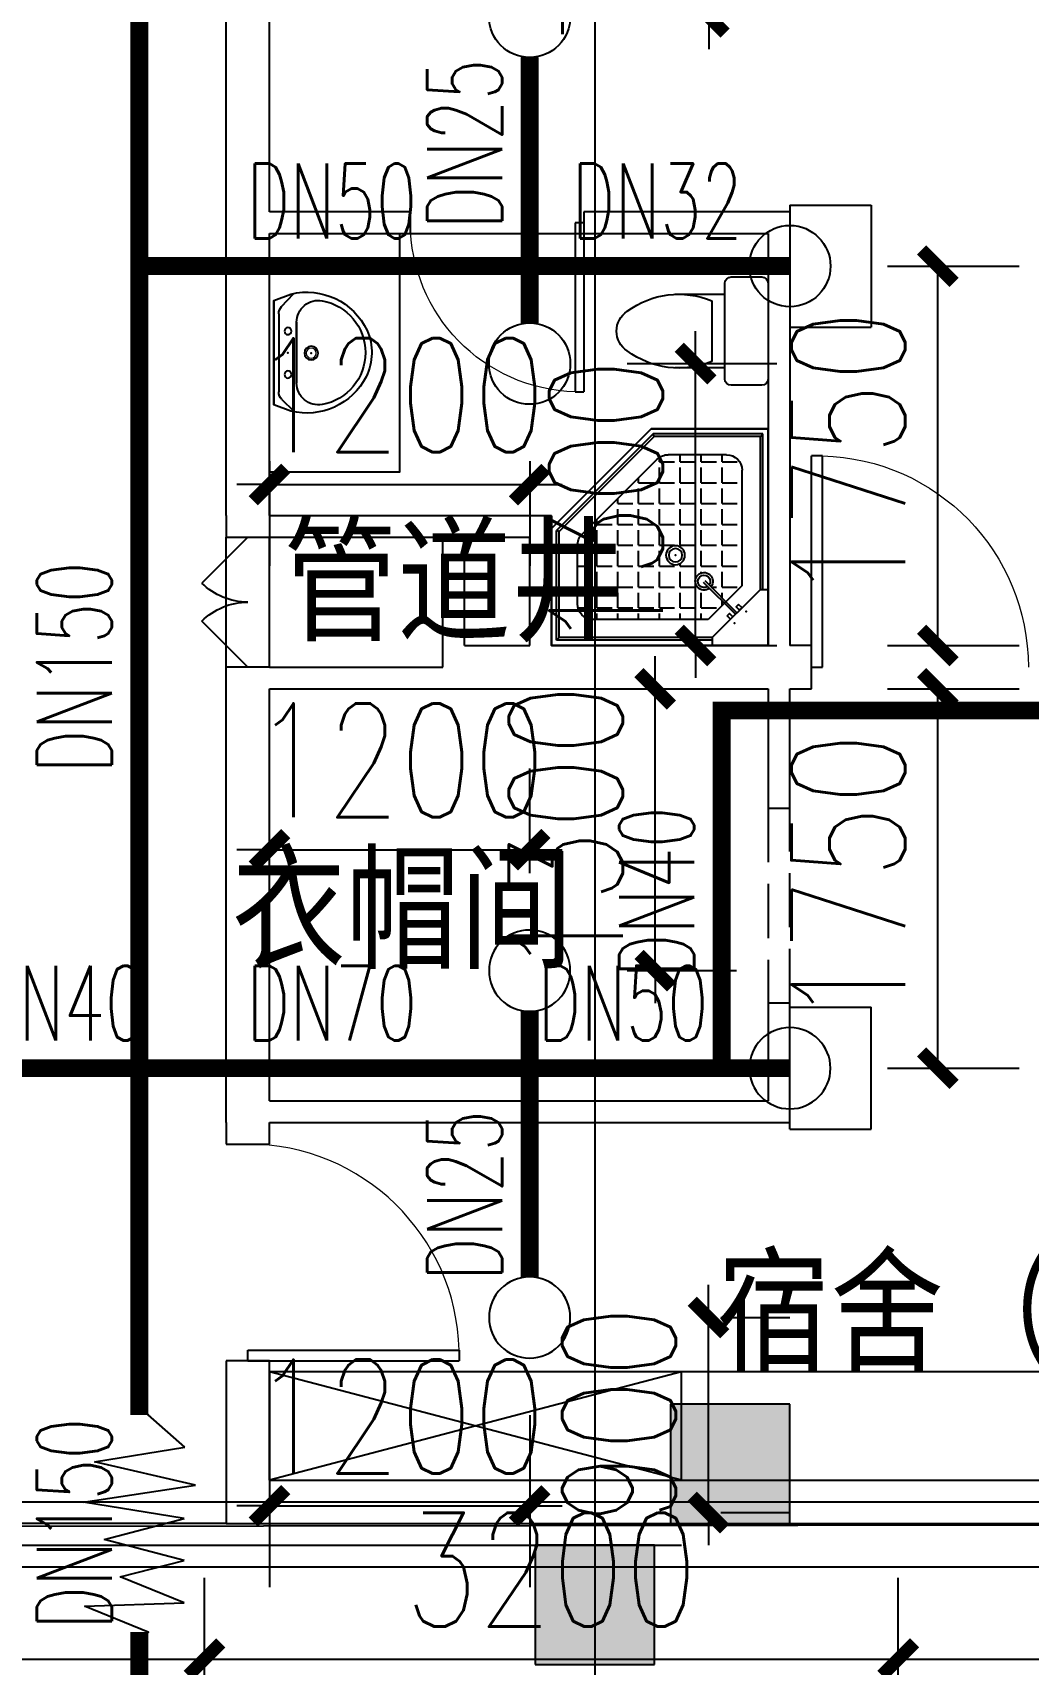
# Model space of a CAD drawing. Extents: x 0 to 2838408, y -923048 to 203859.
# Drawn here: x 2777370 to 2781963, y -257942 to -250415 of the extents above; entities that cross this region are included whole.
import ezdxf

# ---------------------------------------------------------------- set-up
doc = ezdxf.new("R2010")
doc.units = 0
doc.header["$LTSCALE"] = 1000
doc.linetypes.add('DASH', pattern=[0.35, 0.25, -0.1])
for name, color, linetype in [('A-Fixt', 81, 'Continuous'), ('CLAYER', 7, 'Continuous'), ('COLUMN', 9, 'Continuous'), ('DIM_喷淋', 3, 'Continuous'), ('DOOR_FIRE', 4, 'Continuous'), ('DOTE', 8, 'Continuous'), ('EQUIP_喷头', 7, 'Continuous'), ('fur', 253, 'Continuous'), ('PIPE-喷淋', 6, 'Continuous'), ('PUB_HATCH', 8, 'Continuous'), ('PUB_TEXT', 7, 'Continuous'), ('TEXT_喷淋', 7, 'Continuous'), ('TWT_DIM', 3, 'Continuous'), ('VALVE_喷淋', 7, 'Continuous'), ('WALL', 9, 'Continuous'), ('WINDOW', 4, 'Continuous'), ('XREF', 8, 'Continuous'), ('洁具', 213, 'Continuous')]:
    doc.layers.add(name, color=color, linetype=linetype)
doc.styles.add('_TCH_DIM_T3', font='SIMPLEX', dxfattribs={"width": 0.75, "bigfont": 'HZTXT'})
doc.styles.add('_TWT_PIPEDN', font='SIMPLEX', dxfattribs={"width": 0.8, "height": 2.3, "bigfont": 'HZTXT'})
doc.styles.get("Standard").update_dxf_attribs({"font": 'geniso.shx', "bigfont": 'hztxt.shx'})
doc.dimstyles.new('_TWT_ARCH&&150', dxfattribs={"dimtxt": 525, "dimasz": 150, "dimexe": 375, "dimexo": 450, "dimgap": 150, "dimtad": 1, "dimdec": 0, "dimzin": 0, "dimdsep": 46, "dimtxsty": '_TCH_DIM_T3', "dimblk": 'ARCHTICK', "dimcen": 0.09, "dimclrt": 7, "dimazin": 2, "dimtfac": 1, "dimtdec": 0, "dimtix": 1, "dimtmove": 2, "dimatfit": 3, "dimfxl": 1, "dimtolj": 1, "dimtzin": 0, "dimarcsym": 0})

# ---------------------------------------------------------------- blocks, each defined once
blk = doc.blocks.new('1F平面-CAD导入_dwg_Drawing4_t3_dwg_$plan$00001613-474159-1F-927810-1F')
at = {"layer": '洁具'}
for p, q in [((-30, 250), (-170, 250)), ((-200, 169.7), (-430.4, 169.7)), ((-260.4, -139.7), (-260.4, 139.7)), ((-200, -169.7), (-200, -220)), ((-170, -250), (-30, -250))]:
    blk.add_line(p, q, dxfattribs=at)
for points in [[(-200, 220), (-200, 169.7), (-200, -169.7), (-430.4, -169.7)], [(0, -220), (0, 220)]]:
    blk.add_lwpolyline(points, dxfattribs=at)
for centre, radius, start, end in [((-170, 220), 30, 90, 180), ((-30, 220), 30, 0, 90), ((-412.8, -227.4), 397.5, 67.45048, 126.63814), ((-589.6, 0), 109.8, 123.45086, 236.54914), ((-412.8, 227.4), 397.5, 233.36186, 292.54952), ((-170, -220), 30, 180, 270), ((-30, -220), 30, 270, 0)]:
    blk.add_arc(centre, radius, start, end, dxfattribs=at)
blk = doc.blocks.new('$lvtry$00000169')
at = {"color": 0}
for p, q in [((258.9, -36), (258.9, 0)), ((258.9, -36), (36, -258.9)), ((258.9, -24), (976, -24)), ((258.9, -36), (964, -36)), ((964, -36), (976, -24)), ((964, -36), (964, -525.1)), ((976, -24), (976, -530.1)), ((276.1, -120), (120, -276.1)), ((151, -143.9), (297.8, -291)), ((269.6, -212.7), (269.6, -142.7)), ((276.1, -120), (808, -120)), ((365.9, -212.7), (365.9, -142.7)), ((462.1, -212.7), (462.1, -142.7)), ((558.4, -212.7), (558.4, -142.7)), ((654.6, -212.7), (654.6, -142.7)), ((750.9, -212.7), (750.9, -142.7)), ((847.1, -212.7), (847.1, -142.7)), ((143.9, -151), (290.7, -298.1)), ((183.4, -212.7), (205.5, -212.7)), ((219.6, -212.7), (243.4, -212.7)), ((269.6, -212.7), (339.6, -212.7)), ((365.9, -212.7), (435.9, -212.7)), ((462.1, -212.7), (532.1, -212.7)), ((558.4, -212.7), (628.4, -212.7)), ((654.6, -212.7), (724.6, -212.7)), ((750.9, -212.7), (820.9, -212.7)), ((847.1, -212.7), (880, -212.7)), ((880, -192), (880, -460.5)), ((36, -258.9), (0, -258.9)), ((24, -258.9), (24, -976)), ((36, -258.9), (36, -964)), ((120, -276.1), (120, -808)), ((173.4, -308.9), (173.4, -238.9)), ((269.6, -262.8), (269.6, -238.9)), ((365.9, -308.9), (365.9, -238.9)), ((462.1, -308.9), (462.1, -238.9)), ((558.4, -308.9), (558.4, -238.9)), ((654.6, -308.9), (654.6, -238.9)), ((750.9, -308.9), (750.9, -238.9)), ((847.1, -308.9), (847.1, -238.9)), ((120, -308.9), (147.1, -308.9)), ((173.4, -308.9), (243.4, -308.9)), ((173.4, -405.2), (173.4, -335.2)), ((269.6, -405.2), (269.6, -335.2)), ((334.3, -308.9), (339.6, -308.9)), ((365.9, -308.9), (435.9, -308.9)), ((365.9, -405.2), (365.9, -335.2)), ((462.1, -308.9), (532.1, -308.9)), ((462.1, -405.2), (462.1, -335.2)), ((558.4, -308.9), (628.4, -308.9)), ((558.4, -405.2), (558.4, -335.2)), ((654.6, -308.9), (724.6, -308.9)), ((654.6, -405.2), (654.6, -335.2)), ((750.9, -308.9), (820.9, -308.9)), ((750.9, -405.2), (750.9, -335.2)), ((847.1, -308.9), (880, -308.9)), ((847.1, -405.2), (847.1, -335.2)), ((120, -405.2), (147.1, -405.2)), ((173.4, -405.2), (243.4, -405.2)), ((173.4, -501.4), (173.4, -431.4)), ((269.6, -405.2), (339.6, -405.2)), ((269.6, -501.4), (269.6, -431.4)), ((365.9, -405.2), (378.6, -405.2)), ((365.9, -501.4), (365.9, -431.4)), ((462.1, -405.2), (532.1, -405.2)), ((462.1, -501.4), (462.1, -431.4)), ((558.4, -405.2), (628.4, -405.2)), ((558.4, -501.4), (558.4, -431.4)), ((654.6, -405.2), (724.6, -405.2)), ((654.6, -501.4), (654.6, -431.4)), ((750.9, -405.2), (820.9, -405.2)), ((750.9, -501.4), (750.9, -431.4)), ((847.1, -405.2), (880, -405.2)), ((847.1, -501.4), (847.1, -431.4)), ((120, -501.4), (147.1, -501.4)), ((173.4, -501.4), (243.4, -501.4)), ((269.6, -501.4), (339.6, -501.4)), ((365.9, -501.4), (435.9, -501.4)), ((462.1, -501.4), (532.1, -501.4)), ((858.9, -511.4), (511.4, -858.9)), ((964, -525.1), (525.1, -964)), ((558.4, -501.4), (628.4, -501.4)), ((654.6, -501.4), (724.6, -501.4)), ((750.9, -501.4), (820.9, -501.4)), ((847.1, -501.4), (867.2, -501.4)), ((964, -525.1), (976, -530.1)), ((120, -597.7), (147.1, -597.7)), ((173.4, -597.7), (173.4, -527.7)), ((173.4, -597.7), (243.4, -597.7)), ((269.6, -597.7), (269.6, -527.7)), ((269.6, -597.7), (339.6, -597.7)), ((365.9, -597.7), (365.9, -527.7)), ((365.9, -597.7), (435.9, -597.7)), ((462.1, -597.7), (462.1, -527.7)), ((462.1, -597.7), (532.1, -597.7)), ((976, -530.1), (530.1, -976)), ((558.4, -597.7), (558.4, -527.7)), ((558.4, -597.7), (628.4, -597.7)), ((654.6, -597.7), (654.6, -527.7)), ((654.6, -597.7), (724.6, -597.7)), ((750.9, -597.7), (750.9, -527.7)), ((750.9, -597.7), (772.6, -597.7)), ((173.4, -693.9), (173.4, -623.9)), ((269.6, -693.9), (269.6, -623.9)), ((365.9, -693.9), (365.9, -623.9)), ((462.1, -693.9), (462.1, -623.9)), ((558.4, -693.9), (558.4, -623.9)), ((654.6, -693.9), (654.6, -623.9)), ((120, -693.9), (147.1, -693.9)), ((173.4, -693.9), (243.4, -693.9)), ((173.4, -790.2), (173.4, -720.2)), ((269.6, -693.9), (339.6, -693.9)), ((269.6, -790.2), (269.6, -720.2)), ((365.9, -693.9), (435.9, -693.9)), ((365.9, -790.2), (365.9, -720.2)), ((462.1, -693.9), (532.1, -693.9)), ((462.1, -790.2), (462.1, -720.2)), ((558.4, -693.9), (628.4, -693.9)), ((558.4, -790.2), (558.4, -720.2)), ((654.6, -693.9), (676.4, -693.9)), ((120, -790.2), (147.1, -790.2)), ((173.4, -790.2), (243.4, -790.2)), ((173.4, -877.5), (173.4, -816.4)), ((269.6, -790.2), (339.6, -790.2)), ((269.6, -880), (269.6, -816.4)), ((365.9, -790.2), (435.9, -790.2)), ((365.9, -880), (365.9, -816.4)), ((462.1, -790.2), (532.1, -790.2)), ((462.1, -880), (462.1, -816.4)), ((558.4, -790.2), (580.1, -790.2)), ((192, -880), (460.5, -880)), ((36, -964), (24, -976)), ((24, -976), (530.1, -976)), ((36, -964), (525.1, -964)), ((525.1, -964), (530.1, -976))]:
    blk.add_line(p, q, dxfattribs=at)
blk.add_lwpolyline([(0, 0), (0, -1000), (540, -1000), (1000, -540), (1000, 0)], close=True)
for points in [[(0, 0), (0, -1000)], [(0, 0), (1000, 0)], [(1000, 0), (1000, -540)], [(189.7, -136.1), (177.9, -147.9), (162.5, -132.5), (174.3, -120.7)], [(136.1, -189.7), (147.9, -177.9), (132.5, -162.5), (120.7, -174.3)], [(1000, -540), (540, -1000)], [(0, -1000), (540, -1000)]]:
    blk.add_lwpolyline(points, close=True, dxfattribs=at)
for radius in [43.8, 31.1]:
    blk.add_circle((416.2, -427.6), radius, dxfattribs=at)
for centre, radius, start, end in [((808, -192), 72, 0, 90), ((296, -295.7), 40.6, 142.58296, 128.41974), ((296, -295.7), 28.6, 145.82801, 125.65986), ((808, -460.5), 72, 315, 0), ((192, -808), 72, 180, 270), ((460.5, -808), 72, 270, 315)]:
    blk.add_arc(centre, radius, start, end, dxfattribs=at)
for p in [(156.1, -102.2, 0), (103.2, -155.8, 0), (415.8, -428.1, 0)]:
    blk.add_point(p, dxfattribs=at)
blk = doc.blocks.new('$lvtry$00000178')
at = {"color": 0}
for p, q in [((-238.4, 0), (238.4, 0)), ((-214.1, -36.1), (-272.1, -90.6)), ((-179.8, -22.5), (180.1, -22.5)), ((215.7, -37.5), (268.3, -90.8)), ((-141.7, -105.2), (140.2, -105.2)), ((140.2, -105.2), (-141.7, -105.2))]:
    blk.add_line(p, q, dxfattribs=at)
blk.add_lwpolyline([(-103.6, -429.7, 0.224698), (110.4, -425.4, 0.348046), (268.9, -78.5), (239.5, 0), (-241.3, 0), (-270.7, -78.5, 0.356844)], format="xyb", close=True, dxfattribs=at)
for centre, radius in [((-100, -65), 16.3), ((100, -65), 16.3), ((1.4, -172.5), 31.6)]:
    blk.add_circle(centre, radius, dxfattribs=at)
at = {"color": 0, "lineweight": 13}
blk.add_circle((1.4, -172.5), 23, dxfattribs=at)
at = {"color": 0}
for centre, radius, start, end in [((-179.8, -72.5), 50, 90, 133.18096), ((180.1, -72.5), 50, 44.56072, 90), ((-141.7, -205.2), 100, 90, 190.56023), ((140.2, -205.2), 100, 349.43977, 90), ((-0.7, -179), 243.4, 190.56023, 349.43977)]:
    blk.add_arc(centre, radius, start, end, dxfattribs=at)
for p in [(0, -65), (1.4, -172.5)]:
    blk.add_point(p, dxfattribs=at)
blk = doc.blocks.new('A$C70365C93')
at = {"layer": '洁具'}
blk.add_lwpolyline([(-1900, 2300), (-1900, 1700), (-800, 1700), (-800, 2300)], close=True, dxfattribs=at)
blk.add_blockref('$lvtry$00000178', (-1350, 2280), dxfattribs=at)
at = {"layer": '洁具', "rotation": 180}
blk.add_blockref('$lvtry$00000169', (0, 0), dxfattribs=at)
at = {"layer": '洁具', "extrusion": (0, 0, -1), "xscale": -1, "zscale": -1, "rotation": 90}
blk.add_blockref('1F平面-CAD导入_dwg_Drawing4_t3_dwg_$plan$00001613-474159-1F-927810-1F', (1450, 0), dxfattribs=at)
blk = doc.blocks.new('宿舍套件2')
at = {"layer": 'A-Fixt'}
for p, q in [((48003.8, 14201.7), (48503.8, 16101.7)), ((48503.8, 14201.7), (48003.8, 16101.7)), ((48003.8, 14201.7), (48503.8, 14201.7))]:
    blk.add_line(p, q, dxfattribs=at)
blk.add_lwpolyline([(48003.8, 8601.7), (48503.8, 8601.7), (48503.8, 16101.7), (48003.8, 16101.7)], close=True, dxfattribs=at)
blk = doc.blocks.new('$DorLib2D$00000116')
at = {"color": 0}
for p, q in [((-0.5, 0), (-0.146, 0.354)), ((0.5, 0), (0.146, 0.354))]:
    blk.add_line(p, q, dxfattribs=at)
for centre, start, end in [((-0.5, 0), 0, 45), ((0.5, 0), 135, 180)]:
    blk.add_arc(centre, 0.5, start, end, dxfattribs=at)
blk = doc.blocks.new('$DorLib2D$00000001')
for p, q in [((0.45, 0.975), (0.5, 0.975)), ((0.45, 0), (0.45, 0.975)), ((0.5, 0), (0.5, 0.975)), ((0.5, 0), (0.45, 0))]:
    blk.add_line(p, q)
at = {"lineweight": 13}
blk.add_arc((0.475, 0), 0.975, 91.46928, 180, dxfattribs=at)
blk = doc.blocks.new('1F1')
at = {"layer": 'PUB_HATCH'}
for points in [[(2444816.7, -256742.2), (2444266.7, -256742.2), (2444266.7, -257292.2), (2444816.7, -257292.2)], [(2444191.7, -257392.2), (2443641.7, -257392.2), (2443641.7, -257942.2), (2444191.7, -257942.2)]]:
    blk.add_hatch(color=256, dxfattribs=at).paths.add_polyline_path(points)
at = {"layer": 'COLUMN'}
for p, q in [((2444816.7, -256742.2), (2444266.7, -256742.2)), ((2444266.7, -256742.2), (2444266.7, -257292.2)), ((2444816.7, -257292.2), (2444816.7, -256742.2)), ((2444266.7, -257292.2), (2444816.7, -257292.2)), ((2444191.7, -257392.2), (2443641.7, -257392.2)), ((2443641.7, -257392.2), (2443641.7, -257942.2)), ((2444191.7, -257942.2), (2444191.7, -257392.2)), ((2443641.7, -257942.2), (2444191.7, -257942.2))]:
    blk.add_line(p, q, dxfattribs=at)
at = {"layer": 'DOOR_FIRE'}
for p, q in [((2442216.7, -253342.2), (2442216.7, -252742.2)), ((2442416.7, -253342.2), (2442416.7, -252742.2))]:
    blk.add_line(p, q, dxfattribs=at)
at = {"layer": 'DOTE'}
for p, q in [((2443916.7, -187892.2), (2443916.7, -271092.2)), ((2435812.3, -257192.2), (2453916.7, -257192.2)), ((2343216.7, -257492.2), (2453916.7, -257492.2))]:
    blk.add_line(p, q, dxfattribs=at)
at = {"layer": 'fur'}
for p, q in [((2442216.7, -257292.2), (2440116.7, -257292.2)), ((2439816.7, -257392.2), (2444316.7, -257392.2))]:
    blk.add_line(p, q, dxfattribs=at)
at = {"layer": 'WALL'}
for p, q in [((2442216.7, -251242.2), (2442216.7, -249492.2)), ((2442416.7, -251242.2), (2442416.7, -249592.2)), ((2442216.7, -252642.2), (2442216.7, -251242.2)), ((2443066.7, -251242.2), (2442416.7, -251242.2)), ((2443066.7, -251342.2), (2443066.7, -251242.2)), ((2444816.7, -251242.2), (2443866.7, -251242.2)), ((2443866.7, -251242.2), (2443866.7, -251342.2)), ((2444816.7, -251242.2), (2444816.7, -253242.2)), ((2442416.7, -252642.2), (2442416.7, -251342.2)), ((2442416.7, -251342.2), (2443066.7, -251342.2)), ((2443866.7, -251342.2), (2444716.7, -251342.2)), ((2444716.7, -251342.2), (2444716.7, -253242.2)), ((2442216.7, -252642.2), (2442216.7, -252742.2)), ((2442416.7, -252642.2), (2443216.7, -252642.2)), ((2443216.7, -252642.2), (2443716.7, -252642.2)), ((2443716.7, -253242.2), (2443716.7, -252642.2)), ((2442216.7, -252742.2), (2442416.7, -252742.2)), ((2442416.7, -252742.2), (2443216.7, -252742.2)), ((2443216.7, -253342.2), (2443216.7, -252742.2)), ((2443316.7, -253242.2), (2443316.7, -252742.2)), ((2443316.7, -252742.2), (2443616.7, -252742.2)), ((2443616.7, -253242.2), (2443616.7, -252742.2)), ((2443316.7, -253242.2), (2443616.7, -253242.2)), ((2443716.7, -253242.2), (2444716.7, -253242.2)), ((2444916.7, -253242.2), (2444816.7, -253242.2)), ((2444916.7, -253442.2), (2444916.7, -253242.2)), ((2442416.7, -253342.2), (2442216.7, -253342.2)), ((2442216.7, -255442.2), (2442216.7, -253342.2)), ((2442416.7, -253342.2), (2443216.7, -253342.2)), ((2442416.7, -253442.2), (2443216.7, -253442.2)), ((2442416.7, -255342.2), (2442416.7, -253442.2)), ((2443216.7, -253442.2), (2443616.7, -253442.2)), ((2443616.7, -253442.2), (2444716.7, -253442.2)), ((2444716.7, -253442.2), (2444716.7, -253992.2)), ((2444816.7, -253992.2), (2444816.7, -253442.2)), ((2444816.7, -253442.2), (2444916.7, -253442.2)), ((2444716.7, -253992.2), (2444816.7, -253992.2)), ((2444816.7, -254892.2), (2444716.7, -254892.2)), ((2444716.7, -254892.2), (2444716.7, -255342.2)), ((2444816.7, -255442.2), (2444816.7, -254892.2)), ((2442416.7, -255342.2), (2444716.7, -255342.2)), ((2442216.7, -255442.2), (2442216.7, -255542.2)), ((2442416.7, -255542.2), (2442416.7, -255442.2)), ((2442416.7, -255442.2), (2444816.7, -255442.2)), ((2442216.7, -255542.2), (2442416.7, -255542.2)), ((2442416.7, -256542.2), (2442216.7, -256542.2)), ((2442216.7, -256542.2), (2442216.7, -257292.2)), ((2442416.7, -257092.2), (2442416.7, -256542.2)), ((2442416.7, -257092.2), (2444266.7, -257092.2)), ((2444816.7, -257092.2), (2449866.7, -257092.2)), ((2442216.7, -257292.2), (2444266.7, -257292.2)), ((2444816.7, -257292.2), (2449866.7, -257292.2))]:
    blk.add_line(p, q, dxfattribs=at)
blk.add_lwpolyline([(2439516.7, -201708), (2452116.7, -201692.2), (2452116.7, -257292.2), (2439516.7, -257308)], close=True, dxfattribs=at)
at = {"layer": 'WINDOW'}
blk.add_line((2443066.7, -251342.2), (2443866.7, -251342.2), dxfattribs=at)
at = {"layer": 'WINDOW', "linetype": 'DASH'}
for p, q in [((2444716.7, -253992.2), (2444716.7, -254892.2)), ((2444816.7, -254892.2), (2444816.7, -253992.2))]:
    blk.add_line(p, q, dxfattribs=at)
at = {"rotation": 89.9999999953236}
blk.add_blockref('宿舍套件2', (2458518.4, -305096), dxfattribs=at)
at = {"xscale": -1, "rotation": 90}
blk.add_blockref('A$C70365C93', (2444716.7, -253242.2), dxfattribs=at)
at = {"layer": 'DOOR_FIRE', "xscale": -600, "yscale": 600, "zscale": 200, "rotation": 90}
blk.add_blockref('$DorLib2D$00000116', (2442316.7, -253042.2), dxfattribs=at)
at = {"layer": 'WINDOW', "xscale": 800, "yscale": -800, "zscale": 800}
blk.add_blockref('$DorLib2D$00000001', (2443466.7, -251292.2), dxfattribs=at)
at = {"layer": 'WINDOW', "xscale": -1000, "zscale": -1000}
for p, yscale, rotation in [((2445416.7, -253342.2), 1000, 359.9999999999442), ((2442316.7, -256042.2), -1000, 90)]:
    blk.add_blockref('$DorLib2D$00000001', p, dxfattribs=dict(at, yscale=yscale, rotation=rotation))
at = {"layer": 'CLAYER'}
for s, p in [('管道井', (2442480.9, -253222)), ('衣帽间', (2442243.3, -254734.3))]:
    blk.add_text(s, height=525, dxfattribs=at).set_placement(p)
at = {"layer": 'PUB_TEXT'}
blk.add_text('宿舍（套间）', height=525, dxfattribs=at).set_placement((2444477.6, -256592.2))
blk = doc.blocks.new('_ArchTick')
at = {"color": 0, "linetype": 'ByBlock', "const_width": 0.4}
blk.add_lwpolyline([(-0.5, -0.5), (0.5, 0.5)], dxfattribs=at)
blk = doc.blocks.new('*D1213')
at = {"layer": 'Defpoints', "color": 0, "linetype": 'ByBlock', "transparency": 16777216}
for p in [(2779662.5, -251942.2), (2780427.4, -251942.2), (2779662.5, -253242.2)]:
    blk.add_point(p, dxfattribs=at)
at = {"layer": 'TWT_DIM', "color": 0, "linetype": 'ByBlock', "lineweight": -2, "transparency": 16777216}
for p, q in [((2780427.4, -251942.2), (2780427.4, -251792.2)), ((2780112.5, -251942.2), (2780802.4, -251942.2)), ((2780427.4, -253242.2), (2780427.4, -251942.2)), ((2780112.5, -253242.2), (2780802.4, -253242.2)), ((2780427.4, -253242.2), (2780427.4, -253392.2))]:
    blk.add_line(p, q, dxfattribs=at)
at = {"layer": 'TWT_DIM', "color": 0, "linetype": 'ByBlock', "lineweight": -2, "transparency": 16777216, "xscale": 150, "yscale": 150, "zscale": 150}
for p, rotation in [((2780427.4, -251942.2), 270), ((2780427.4, -253242.2), 90)]:
    blk.add_blockref('_ArchTick', p, dxfattribs=dict(at, rotation=rotation))
at = {"layer": 'TWT_DIM', "color": 7, "linetype": 'ByBlock', "transparency": 16777216, "insert": (2780014.9, -252592.2), "char_height": 525, "attachment_point": 5, "rotation": 90, "style": '_TCH_DIM_T3'}
blk.add_mtext('\\A1;1300', dxfattribs=at)
blk = doc.blocks.new('*D1214')
at = {"layer": 'Defpoints', "color": 0, "linetype": 'ByBlock', "transparency": 16777216}
for p in [(2779662.5, -253442.2), (2780241.6, -253442.2), (2779662.5, -254742.2)]:
    blk.add_point(p, dxfattribs=at)
at = {"layer": 'TWT_DIM', "color": 0, "linetype": 'ByBlock', "lineweight": -2, "transparency": 16777216}
for p, q in [((2780241.6, -253442.2), (2780241.6, -253292.2)), ((2780112.5, -253442.2), (2780616.6, -253442.2)), ((2780241.6, -254742.2), (2780241.6, -253442.2)), ((2780112.5, -254742.2), (2780616.6, -254742.2)), ((2780241.6, -254742.2), (2780241.6, -254892.2))]:
    blk.add_line(p, q, dxfattribs=at)
at = {"layer": 'TWT_DIM', "color": 0, "linetype": 'ByBlock', "lineweight": -2, "transparency": 16777216, "xscale": 150, "yscale": 150, "zscale": 150}
for p, rotation in [((2780241.6, -253442.2), 270), ((2780241.6, -254742.2), 90)]:
    blk.add_blockref('_ArchTick', p, dxfattribs=dict(at, rotation=rotation))
at = {"layer": 'TWT_DIM', "color": 7, "linetype": 'ByBlock', "transparency": 16777216, "insert": (2779829.1, -254092.2), "char_height": 525, "attachment_point": 5, "rotation": 90, "style": '_TCH_DIM_T3'}
blk.add_mtext('\\A1;1300', dxfattribs=at)
blk = doc.blocks.new('*D1331')
at = {"layer": 'Defpoints', "color": 0, "linetype": 'ByBlock', "transparency": 16777216}
for p in [(2780862.5, -253442.2), (2781544.9, -253442.2), (2780862.5, -255192.2)]:
    blk.add_point(p, dxfattribs=at)
at = {"layer": 'TWT_DIM', "color": 0, "linetype": 'ByBlock', "lineweight": -2, "transparency": 16777216}
for p, q in [((2781312.5, -253442.2), (2781919.9, -253442.2)), ((2781544.9, -255192.2), (2781544.9, -253442.2)), ((2781312.5, -255192.2), (2781919.9, -255192.2))]:
    blk.add_line(p, q, dxfattribs=at)
at = {"layer": 'TWT_DIM', "color": 0, "linetype": 'ByBlock', "lineweight": -2, "transparency": 16777216, "xscale": 150, "yscale": 150, "zscale": 150}
for p, rotation in [((2781544.9, -253442.2), 90), ((2781544.9, -255192.2), 270)]:
    blk.add_blockref('_ArchTick', p, dxfattribs=dict(at, rotation=rotation))
at = {"layer": 'TWT_DIM', "color": 7, "linetype": 'ByBlock', "transparency": 16777216, "insert": (2781132.4, -254317.2), "char_height": 525, "attachment_point": 5, "rotation": 90, "style": '_TCH_DIM_T3'}
blk.add_mtext('\\A1;1750', dxfattribs=at)
blk = doc.blocks.new('*D1332')
at = {"layer": 'Defpoints', "color": 0, "linetype": 'ByBlock', "transparency": 16777216}
for p in [(2780093.7, -256342.2), (2780487, -256342.2), (2780093.7, -257242.2)]:
    blk.add_point(p, dxfattribs=at)
at = {"layer": 'TWT_DIM', "color": 0, "linetype": 'ByBlock', "lineweight": -2, "transparency": 16777216}
for p, q in [((2780487, -256342.2), (2780487, -256192.2)), ((2780487, -257242.2), (2780487, -256342.2)), ((2780543.7, -256342.2), (2780862, -256342.2)), ((2780487, -257242.2), (2780487, -257392.2)), ((2780543.7, -257242.2), (2780862, -257242.2))]:
    blk.add_line(p, q, dxfattribs=at)
at = {"layer": 'TWT_DIM', "color": 0, "linetype": 'ByBlock', "lineweight": -2, "transparency": 16777216, "xscale": 150, "yscale": 150, "zscale": 150}
for p, rotation in [((2780487, -256342.2), 270), ((2780487, -257242.2), 90)]:
    blk.add_blockref('_ArchTick', p, dxfattribs=dict(at, rotation=rotation))
at = {"layer": 'TWT_DIM', "color": 7, "linetype": 'ByBlock', "transparency": 16777216, "insert": (2780074.5, -256792.2), "char_height": 525, "attachment_point": 5, "rotation": 90, "style": '_TCH_DIM_T3'}
blk.add_mtext('\\A1;900', dxfattribs=at)
blk = doc.blocks.new('*D1333')
at = {"layer": 'Defpoints', "color": 0, "linetype": 'ByBlock', "transparency": 16777216}
for p in [(2779662.5, -254184.5), (2778462.5, -254742.2), (2779662.5, -254742.2)]:
    blk.add_point(p, dxfattribs=at)
at = {"layer": 'TWT_DIM', "color": 0, "linetype": 'ByBlock', "lineweight": -2, "transparency": 16777216}
for p, q in [((2778462.5, -254292.2), (2778462.5, -253809.5)), ((2779662.5, -254292.2), (2779662.5, -253809.5)), ((2778462.5, -254184.5), (2778312.5, -254184.5)), ((2778462.5, -254184.5), (2779662.5, -254184.5)), ((2779662.5, -254184.5), (2779812.5, -254184.5))]:
    blk.add_line(p, q, dxfattribs=at)
at = {"layer": 'TWT_DIM', "color": 0, "linetype": 'ByBlock', "lineweight": -2, "transparency": 16777216, "xscale": 150, "yscale": 150, "zscale": 150}
blk.add_blockref('_ArchTick', (2778462.5, -254184.5), dxfattribs=at)
at = {"layer": 'TWT_DIM', "color": 0, "linetype": 'ByBlock', "lineweight": -2, "transparency": 16777216, "xscale": 150, "yscale": 150, "zscale": 150, "rotation": 180}
blk.add_blockref('_ArchTick', (2779662.5, -254184.5), dxfattribs=at)
at = {"layer": 'TWT_DIM', "color": 7, "linetype": 'ByBlock', "transparency": 16777216, "insert": (2779062.5, -253772), "char_height": 525, "attachment_point": 5, "style": '_TCH_DIM_T3'}
blk.add_mtext('\\A1;1200', dxfattribs=at)
blk = doc.blocks.new('*D1334')
at = {"layer": 'Defpoints', "color": 0, "linetype": 'ByBlock', "transparency": 16777216}
for p in [(2778462.5, -256342.2), (2779662.5, -256342.2), (2779662.5, -257211.4)]:
    blk.add_point(p, dxfattribs=at)
at = {"layer": 'TWT_DIM', "color": 0, "linetype": 'ByBlock', "lineweight": -2, "transparency": 16777216}
for p, q in [((2778462.5, -256792.2), (2778462.5, -257586.4)), ((2779662.5, -256792.2), (2779662.5, -257586.4)), ((2778462.5, -257211.4), (2778312.5, -257211.4)), ((2778462.5, -257211.4), (2779662.5, -257211.4)), ((2779662.5, -257211.4), (2779812.5, -257211.4))]:
    blk.add_line(p, q, dxfattribs=at)
at = {"layer": 'TWT_DIM', "color": 0, "linetype": 'ByBlock', "lineweight": -2, "transparency": 16777216, "xscale": 150, "yscale": 150, "zscale": 150}
blk.add_blockref('_ArchTick', (2778462.5, -257211.4), dxfattribs=at)
at = {"layer": 'TWT_DIM', "color": 0, "linetype": 'ByBlock', "lineweight": -2, "transparency": 16777216, "xscale": 150, "yscale": 150, "zscale": 150, "rotation": 180}
blk.add_blockref('_ArchTick', (2779662.5, -257211.4), dxfattribs=at)
at = {"layer": 'TWT_DIM', "color": 7, "linetype": 'ByBlock', "transparency": 16777216, "insert": (2779062.5, -256798.9), "char_height": 525, "attachment_point": 5, "style": '_TCH_DIM_T3'}
blk.add_mtext('\\A1;1200', dxfattribs=at)
blk = doc.blocks.new('*D1335')
at = {"layer": 'Defpoints', "color": 0, "linetype": 'ByBlock', "transparency": 16777216}
for p in [(2780862.5, -251492.2), (2781544.9, -251492.2), (2780862.5, -253242.2)]:
    blk.add_point(p, dxfattribs=at)
at = {"layer": 'TWT_DIM', "color": 0, "linetype": 'ByBlock', "lineweight": -2, "transparency": 16777216}
for p, q in [((2781312.5, -251492.2), (2781919.9, -251492.2)), ((2781544.9, -253242.2), (2781544.9, -251492.2)), ((2781312.5, -253242.2), (2781919.9, -253242.2))]:
    blk.add_line(p, q, dxfattribs=at)
at = {"layer": 'TWT_DIM', "color": 0, "linetype": 'ByBlock', "lineweight": -2, "transparency": 16777216, "xscale": 150, "yscale": 150, "zscale": 150}
for p, rotation in [((2781544.9, -251492.2), 90), ((2781544.9, -253242.2), 270)]:
    blk.add_blockref('_ArchTick', p, dxfattribs=dict(at, rotation=rotation))
at = {"layer": 'TWT_DIM', "color": 7, "linetype": 'ByBlock', "transparency": 16777216, "insert": (2781132.4, -252367.2), "char_height": 525, "attachment_point": 5, "rotation": 90, "style": '_TCH_DIM_T3'}
blk.add_mtext('\\A1;1750', dxfattribs=at)
blk = doc.blocks.new('*D1336')
at = {"layer": 'Defpoints', "color": 0, "linetype": 'ByBlock', "transparency": 16777216}
for p in [(2780095.3, -249592.2), (2780488.7, -249592.2), (2780095.3, -250342.2)]:
    blk.add_point(p, dxfattribs=at)
at = {"layer": 'TWT_DIM', "color": 0, "linetype": 'ByBlock', "lineweight": -2, "transparency": 16777216}
for p, q in [((2780488.7, -249592.2), (2780488.7, -249442.2)), ((2780488.7, -250342.2), (2780488.7, -249592.2)), ((2780545.3, -249592.2), (2780863.7, -249592.2)), ((2780488.7, -250342.2), (2780488.7, -250492.2)), ((2780545.3, -250342.2), (2780863.7, -250342.2))]:
    blk.add_line(p, q, dxfattribs=at)
at = {"layer": 'TWT_DIM', "color": 0, "linetype": 'ByBlock', "lineweight": -2, "transparency": 16777216, "xscale": 150, "yscale": 150, "zscale": 150}
for p, rotation in [((2780488.7, -249592.2), 270), ((2780488.7, -250342.2), 90)]:
    blk.add_blockref('_ArchTick', p, dxfattribs=dict(at, rotation=rotation))
at = {"layer": 'TWT_DIM', "color": 7, "linetype": 'ByBlock', "transparency": 16777216, "insert": (2780076.2, -249967.2), "char_height": 525, "attachment_point": 5, "rotation": 90, "style": '_TCH_DIM_T3'}
blk.add_mtext('\\A1;750', dxfattribs=at)
blk = doc.blocks.new('*D1337')
at = {"layer": 'Defpoints', "color": 0, "linetype": 'ByBlock', "transparency": 16777216}
for p in [(2778462.5, -251942.2), (2779662.5, -251942.2), (2779662.5, -252499.9)]:
    blk.add_point(p, dxfattribs=at)
at = {"layer": 'TWT_DIM', "color": 0, "linetype": 'ByBlock', "lineweight": -2, "transparency": 16777216}
for p, q in [((2778462.5, -252392.2), (2778462.5, -252874.9)), ((2779662.5, -252392.2), (2779662.5, -252874.9)), ((2778462.5, -252499.9), (2778312.5, -252499.9)), ((2778462.5, -252499.9), (2779662.5, -252499.9)), ((2779662.5, -252499.9), (2779812.5, -252499.9))]:
    blk.add_line(p, q, dxfattribs=at)
at = {"layer": 'TWT_DIM', "color": 0, "linetype": 'ByBlock', "lineweight": -2, "transparency": 16777216, "xscale": 150, "yscale": 150, "zscale": 150}
blk.add_blockref('_ArchTick', (2778462.5, -252499.9), dxfattribs=at)
at = {"layer": 'TWT_DIM', "color": 0, "linetype": 'ByBlock', "lineweight": -2, "transparency": 16777216, "xscale": 150, "yscale": 150, "zscale": 150, "rotation": 180}
blk.add_blockref('_ArchTick', (2779662.5, -252499.9), dxfattribs=at)
at = {"layer": 'TWT_DIM', "color": 7, "linetype": 'ByBlock', "transparency": 16777216, "insert": (2779062.5, -252087.4), "char_height": 525, "attachment_point": 5, "style": '_TCH_DIM_T3'}
blk.add_mtext('\\A1;1200', dxfattribs=at)
blk = doc.blocks.new('*D3055')
at = {"layer": 'Defpoints', "color": 0, "linetype": 'ByBlock', "transparency": 16777216}
for p in [(2784062.5, -257917.8), (2781362.5, -258692.2), (2784062.5, -258692.2)]:
    blk.add_point(p, dxfattribs=at)
at = {"layer": 'DIM_喷淋', "color": 0, "linetype": 'ByBlock', "lineweight": -2, "transparency": 16777216}
for p, q in [((2781362.5, -258242.2), (2781362.5, -257542.8)), ((2784062.5, -258242.2), (2784062.5, -257542.8)), ((2781362.5, -257917.8), (2784062.5, -257917.8))]:
    blk.add_line(p, q, dxfattribs=at)
at = {"layer": 'DIM_喷淋', "color": 0, "linetype": 'ByBlock', "lineweight": -2, "transparency": 16777216, "xscale": 150, "yscale": 150, "zscale": 150, "rotation": 180}
blk.add_blockref('_ArchTick', (2781362.5, -257917.8), dxfattribs=at)
at = {"layer": 'DIM_喷淋', "color": 0, "linetype": 'ByBlock', "lineweight": -2, "transparency": 16777216, "xscale": 150, "yscale": 150, "zscale": 150}
blk.add_blockref('_ArchTick', (2784062.5, -257917.8), dxfattribs=at)
at = {"layer": 'DIM_喷淋', "color": 7, "linetype": 'ByBlock', "transparency": 16777216, "insert": (2782712.5, -257505.3), "char_height": 525, "attachment_point": 5, "style": '_TCH_DIM_T3'}
blk.add_mtext('\\A1;2700', dxfattribs=at)
blk = doc.blocks.new('*D3056')
at = {"layer": 'Defpoints', "color": 0, "linetype": 'ByBlock', "transparency": 16777216}
for p in [(2781362.5, -257917.8), (2778162.5, -258692.2), (2781362.5, -258692.2)]:
    blk.add_point(p, dxfattribs=at)
at = {"layer": 'DIM_喷淋', "color": 0, "linetype": 'ByBlock', "lineweight": -2, "transparency": 16777216}
for p, q in [((2778162.5, -258242.2), (2778162.5, -257542.8)), ((2781362.5, -258242.2), (2781362.5, -257542.8)), ((2778162.5, -257917.8), (2781362.5, -257917.8))]:
    blk.add_line(p, q, dxfattribs=at)
at = {"layer": 'DIM_喷淋', "color": 0, "linetype": 'ByBlock', "lineweight": -2, "transparency": 16777216, "xscale": 150, "yscale": 150, "zscale": 150, "rotation": 180}
blk.add_blockref('_ArchTick', (2778162.5, -257917.8), dxfattribs=at)
at = {"layer": 'DIM_喷淋', "color": 0, "linetype": 'ByBlock', "lineweight": -2, "transparency": 16777216, "xscale": 150, "yscale": 150, "zscale": 150}
blk.add_blockref('_ArchTick', (2781362.5, -257917.8), dxfattribs=at)
at = {"layer": 'DIM_喷淋', "color": 7, "linetype": 'ByBlock', "transparency": 16777216, "insert": (2779762.5, -257505.3), "char_height": 525, "attachment_point": 5, "style": '_TCH_DIM_T3'}
blk.add_mtext('\\A1;3200', dxfattribs=at)
blk = doc.blocks.new('*D3057')
at = {"layer": 'Defpoints', "color": 0, "linetype": 'ByBlock', "transparency": 16777216}
for p in [(2778162.5, -257917.8), (2774862.5, -258692.2), (2778162.5, -258692.2)]:
    blk.add_point(p, dxfattribs=at)
at = {"layer": 'DIM_喷淋', "color": 0, "linetype": 'ByBlock', "lineweight": -2, "transparency": 16777216}
for p, q in [((2774862.5, -258242.2), (2774862.5, -257542.8)), ((2778162.5, -258242.2), (2778162.5, -257542.8)), ((2774862.5, -257917.8), (2778162.5, -257917.8))]:
    blk.add_line(p, q, dxfattribs=at)
at = {"layer": 'DIM_喷淋', "color": 0, "linetype": 'ByBlock', "lineweight": -2, "transparency": 16777216, "xscale": 150, "yscale": 150, "zscale": 150, "rotation": 180}
blk.add_blockref('_ArchTick', (2774862.5, -257917.8), dxfattribs=at)
at = {"layer": 'DIM_喷淋', "color": 0, "linetype": 'ByBlock', "lineweight": -2, "transparency": 16777216, "xscale": 150, "yscale": 150, "zscale": 150}
blk.add_blockref('_ArchTick', (2778162.5, -257917.8), dxfattribs=at)
at = {"layer": 'DIM_喷淋', "color": 7, "linetype": 'ByBlock', "transparency": 16777216, "insert": (2776512.5, -257505.3), "char_height": 525, "attachment_point": 5, "style": '_TCH_DIM_T3'}
blk.add_mtext('\\A1;3300', dxfattribs=at)
blk = doc.blocks.new('$TwtSys$00000125')
blk.add_circle((0, 0, 0), 1)
blk = doc.blocks.new('$TwtSys$00000131')
for p, q in [((-1.5, 0), (-1.5, 2)), ((-1.5, 2), (1.5, 2)), ((1.5, 0, 0), (1.5, 2, 0)), ((-1.5, 0), (-1, 0)), ((1, 0, 0), (1.5, 0, 0))]:
    blk.add_line(p, q)
blk.add_circle((0, 0), 1)
blk = doc.blocks.new('$VALVE$00000546')
for p, q in [((-371, -30.1), (-282.4, 187.1)), ((-282.4, 187.1), (-270.9, -152.6)), ((17, -152.6), (72.4, 191.4)), ((72.4, 191.4), (130.7, -191.4)), ((-127, -152.6), (-54.9, 120.6)), ((-54.9, 120.6), (17, -152.6)), ((130.7, -191.4), (210.8, 153.8)), ((210.8, 153.8), (260.6, -155.7)), ((-270.9, -152.6), (-182.7, 65.5)), ((-182.7, 65.5), (-127, -152.6)), ((260.6, -155.7), (371, -30.1))]:
    blk.add_line(p, q)
for p in [(-371, -30.1), (371, -30.1)]:
    blk.add_point(p)

msp = doc.modelspace()

# ---------------------------------------------------------------- hatches: boundary and pattern name
at = {"layer": 'PIPE-喷淋', "linetype": 'ByBlock'}
for points in [[(2780548.2, -253542.2), (2780507, -253542.2), (2780507, -253500.9)], [(2780548.2, -253542.2), (2780548.2, -253500.9), (2780507, -253500.9)]]:
    msp.add_hatch(color=256, dxfattribs=at).paths.add_polyline_path(points)

# ---------------------------------------------------------------- linework, layer by layer
at = {"layer": 'PIPE-喷淋', "linetype": 'ByBlock', "ltscale": 1.5, "const_width": 82.5}
for points in [[(2777862.5, -248042.2), (2777862.5, -251492.2)], [(2779662.5, -250529.7), (2779662.5, -251492.2)], [(2777862.5, -251492.2), (2777862.5, -255192.2)], [(2779662.5, -251492.2), (2777862.5, -251492.2)], [(2780862.5, -251492.2), (2779662.5, -251492.2)], [(2779662.5, -251492.2), (2779662.5, -251754.7)], [(2780548.2, -255192.2), (2780548.2, -253542.2)], [(2780548.2, -253542.2), (2786112.5, -253542.2)], [(2779662.5, -254929.7), (2779662.5, -255192.2)], [(2777862.5, -255192.2), (2777162.5, -255192.2)], [(2779662.5, -255192.2), (2777862.5, -255192.2)], [(2777862.5, -255192.2), (2777862.5, -256791.4)], [(2779662.5, -255192.2), (2779662.5, -256154.7)], [(2780548.2, -255192.2), (2779662.5, -255192.2)], [(2780862.5, -255192.2), (2780548.2, -255192.2)], [(2777862.5, -257793), (2777862.5, -259392.2)]]:
    msp.add_lwpolyline(points, dxfattribs=at)

# ---------------------------------------------------------------- block references
at = {"layer": 'EQUIP_喷头', "linetype": 'ByBlock', "xscale": 187.5, "zscale": 187.5}
for name, p, yscale, rotation in [('$TwtSys$00000125', (2779662.5, -250342.2), 187.5, 270), ('$TwtSys$00000131', (2780862.5, -251492.2), 187.5, 270), ('$TwtSys$00000125', (2779662.5, -251942.2), 187.5, 270), ('$TwtSys$00000125', (2779662.5, -254742.2), -187.5, 89.99999999999999), ('$TwtSys$00000131', (2780862.5, -255192.2), -187.5, 89.99999999999999), ('$TwtSys$00000125', (2779662.5, -256342.2), -187.5, 89.99999999999999)]:
    msp.add_blockref(name, p, dxfattribs=dict(at, yscale=yscale, rotation=rotation))
at = {"layer": 'VALVE_喷淋', "linetype": 'ByBlock', "xscale": -1.35, "yscale": -1.35, "zscale": 1.35, "rotation": 270}
msp.add_blockref('$VALVE$00000546', (2777862.5, -257292.2), dxfattribs=at)
at = {"layer": 'XREF'}
msp.add_blockref('1F1', (336045.8, 0), dxfattribs=at)

# ---------------------------------------------------------------- texts
at = {"layer": 'TEXT_喷淋', "color": 251, "linetype": 'ByBlock', "style": '_TWT_PIPEDN', "width": 0.64}
for s, rotation, p in [('DN25', 90, (2779535, -251322)), ('DN40', 90, (2780420.7, -254772)), ('DN40', 0, (2777107.7, -255064.7)), ('DN50', 0, (2779700.6, -255064.7)), ('DN25', 90, (2779535, -256172))]:
    msp.add_text(s, height=345, rotation=rotation, dxfattribs=at).set_placement(p)
for s, p in [('DN50', (2778357.7, -251364.7)), ('DN32', (2779857.7, -251364.7))]:
    msp.add_text(s, height=345, dxfattribs=at).set_placement(p)
at = {"layer": 'TEXT_喷淋', "linetype": 'ByBlock', "style": '_TWT_PIPEDN', "width": 0.64}
for s, rotation, p in [('DN150', 90, (2777735, -253831.1)), ('DN70', 0, (2778357.7, -255064.7)), ('DN150', 90, (2777735, -257781.1))]:
    msp.add_text(s, height=345, rotation=rotation, dxfattribs=at).set_placement(p)

# ---------------------------------------------------------------- dimensions: what is measured, and where the dimension line sits
at = {"layer": 'DIM_喷淋', "linetype": 'ByBlock'}
for p1, p2, picture, middle in [((2774862.5, -258692.2), (2778162.5, -258692.2), '*D3057', (2776512.5, -257505.3)), ((2778162.5, -258692.2), (2781362.5, -258692.2), '*D3056', (2779762.5, -257505.3)), ((2781362.5, -258692.2), (2784062.5, -258692.2), '*D3055', (2782712.5, -257505.3))]:
    dim = msp.add_aligned_dim(p1=p1, p2=p2, distance=774.4, dimstyle='_TWT_ARCH&&150', dxfattribs=at)
    dim.commit()
    dim.dimension.update_dxf_attribs({"geometry": picture, "text_midpoint": middle})
at = {"layer": 'TWT_DIM', "linetype": 'ByBlock'}
for p1, p2, distance, picture, middle in [((2780095.3, -250342.2), (2780095.3, -249592.2), -393.4, '*D1336', (2780076.2, -249967.2)), ((2780862.5, -253242.2), (2780862.5, -251492.2), -682.4, '*D1335', (2781132.4, -252367.2)), ((2778462.5, -251942.2), (2779662.5, -251942.2), -557.7, '*D1337', (2779062.5, -252087.4)), ((2779662.5, -253242.2), (2779662.5, -251942.2), -764.8, '*D1213', (2780014.9, -252592.2)), ((2779662.5, -254742.2), (2779662.5, -253442.2), -579, '*D1214', (2779829.1, -254092.2)), ((2780862.5, -255192.2), (2780862.5, -253442.2), -682.4, '*D1331', (2781132.4, -254317.2)), ((2778462.5, -254742.2), (2779662.5, -254742.2), 557.7, '*D1333', (2779062.5, -253772)), ((2780093.7, -257242.2), (2780093.7, -256342.2), -393.4, '*D1332', (2780074.5, -256792.2)), ((2778462.5, -256342.2), (2779662.5, -256342.2), -869.3, '*D1334', (2779062.5, -256798.9))]:
    dim = msp.add_aligned_dim(p1=p1, p2=p2, distance=distance, dimstyle='_TWT_ARCH&&150', dxfattribs=at)
    dim.commit()
    dim.dimension.update_dxf_attribs({"geometry": picture, "text_midpoint": middle})

doc.saveas('drawing.dxf')
